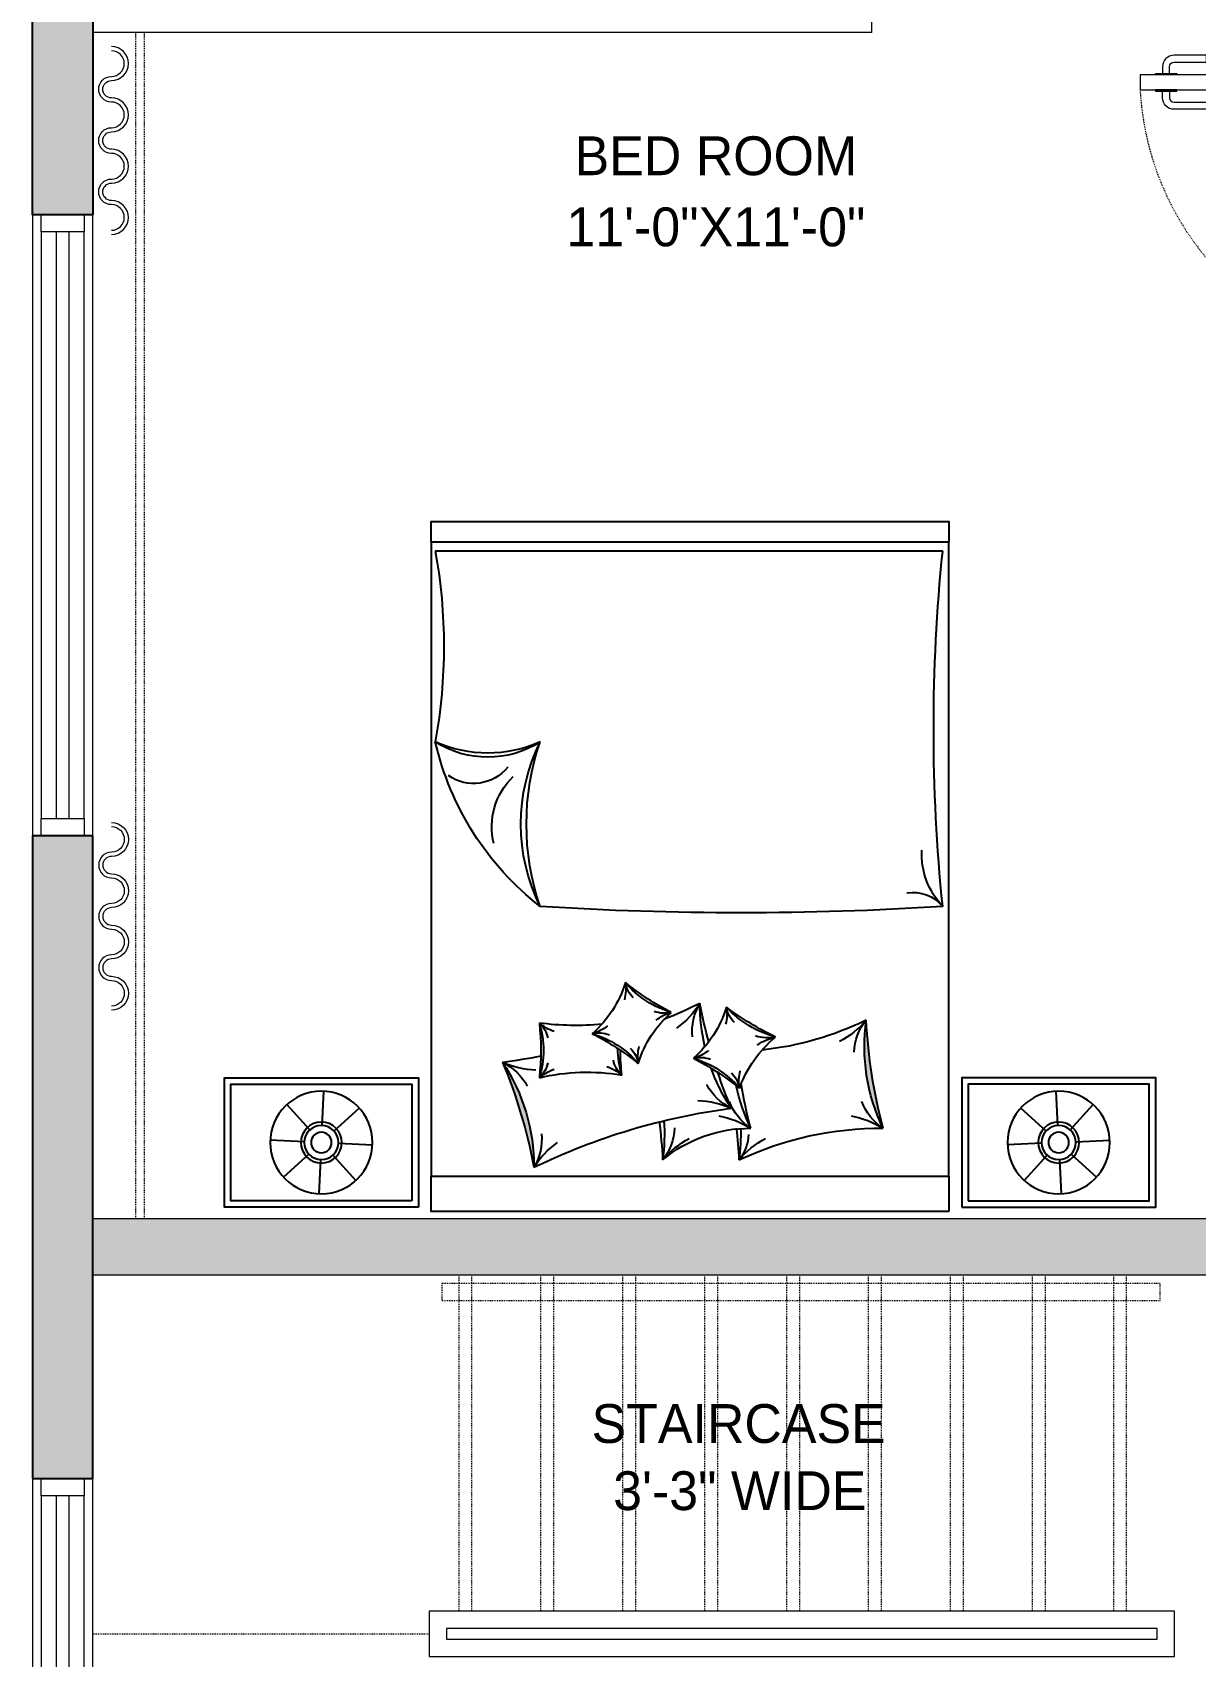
# Model space of a CAD drawing. Header units: inches. Extents: x 0 to 2865, y 0 to 4378.
# Drawn here: x 1144.3 to 1279.2, y 2644.8 to 2833 of the extents above; entities that cross this region are included whole.
import ezdxf

# ---------------------------------------------------------------- set-up
doc = ezdxf.new("R2010")
doc.units = ezdxf.units.IN
doc.linetypes.add('101-01$0$EOP', pattern=[0.25, 0.2, -0.05])
doc.linetypes.add('HIDDEN', pattern=[0.375, 0.25, -0.125])
for name, color, linetype, lineweight in [('A-WALL', 113, 'Continuous', 9), ('I-DOOR', 6, 'Continuous', 20), ('l-FIXTURE', 7, 'Continuous', 5)]:
    doc.layers.add(name, color=color, linetype=linetype, lineweight=lineweight)
for name, color, linetype in [('A-WALL-EXTR', 2, 'Continuous'), ('I- New Low Partition Wall', 4, '101-01$0$EOP'), ('I-FURN', 8, 'Continuous'), ('I-Furn Text', 7, 'Continuous'), ('I-GLAZ', 6, 'Continuous'), ('WALL', 4, 'Continuous')]:
    doc.layers.add(name, color=color, linetype=linetype)
doc.styles.add('1 by 8 new', font='GOTHIC.TTF', dxfattribs={"height": 4.5})

# ---------------------------------------------------------------- blocks, each defined once
blk = doc.blocks.new('BED')
at = {"layer": 'I-FURN', "transparency": 33554687}
h = blk.add_hatch(color=256, dxfattribs=at)
edge = h.paths.add_edge_path()
edge.add_ellipse((-40.13340545339418, -5.179312144535743), major_axis=(15.58408863954086, 15.58408863954083), ratio=0.9999999999998601, start_angle=281.63393075534776, end_angle=315.0978341324132, ccw=False)
edge.add_ellipse((-79.48608896645567, 6.57775249017277), major_axis=(-44.19450264213356, 44.19450264213366), ratio=0.9999999999997735, start_angle=202.5392429386608, end_angle=214.1925219491154)
h = blk.add_hatch(color=256, dxfattribs=at)
edge = h.paths.add_edge_path()
edge.add_ellipse((82.8400841603002, -25.50388626169206), major_axis=(-44.19450264210435, 44.19450264210443), ratio=0.9999999999993399, start_angle=30.31826891564059, end_angle=41.97154792606656)
edge.add_ellipse((42.2581928801668, -19.18151577026492), major_axis=(-15.5840886395407, 15.58408863954074), ratio=0.9999999999999475, start_angle=19.412956732346686, end_angle=52.87686010932521, ccw=False)
for p, q in [((-42.84299019888749, -6.031982867865736), (-43.02951411451068, -2.076378131354431)), ((-41.41715693743026, -6.545321606889047), (-38.75201433013717, -3.616394348417089)), ((41.4171569374339, -6.545321606881771), (38.75201433014081, -3.616394348409813)), ((42.84299019889113, -6.03198286785846), (43.02951411451431, -2.076378131347155)), ((-44.21419187031279, -6.67721393247848), (-47.14311912878475, -4.012071325185389)), ((44.21419187031643, -6.677213932471204), (47.14311912878838, -4.012071325178113)), ((-44.72753060933428, -8.10304719393389), (-48.68313534584922, -8.289571109555254)), ((-41.28526461184083, -9.342356539771572), (-38.35633735336887, -12.00749914706466)), ((-40.77192587282116, -7.916523278312525), (-36.81632113630803, -7.72999936269116)), ((40.7719258728248, -7.916523278308887), (36.81632113630985, -7.729999362687522)), ((41.28526461184447, -9.342356539764296), (38.35633735337251, -12.00749914705739)), ((44.72753060933974, -8.103047193926614), (48.68313534585286, -8.289571109547978)), ((-44.08229954472336, -9.474248865361005), (-46.74744215201645, -12.40317612383296)), ((-42.65646628326795, -9.987587604380678), (-42.46994236764658, -13.94319234089562)), ((42.6564662832734, -9.98758760437704), (42.4699423676484, -13.94319234088834)), ((44.08229954472699, -9.47424886535373), (46.74744215202008, -12.40317612382569)), ((29.30252457301015, -76.56771596757471), (-29.53781469260809, -76.56771607310475))]:
    blk.add_line(p, q, dxfattribs=at)
for points in [[(30.00000000000034, 9.094947017729282e-13), (-29.99999999999977, 1.364242052659392e-12), (-29.99999999999977, -4.126984126980915), (30.00000000000034, -4.12698412698137)], [(-31.49945648216067, -0.509785236112748), (-53.99999999999966, -0.509785236112748), (-53.99999999999966, -15.50978523611275), (-31.49945648216067, -15.50978523611275)], [(-32.24945648216067, -1.259785236112748), (-53.24999999999966, -1.259785236112748), (-53.24999999999966, -14.75978523611275), (-32.24945648216067, -14.75978523611275)], [(31.49945648216124, -0.5097852361132027), (54.00000000000045, -0.5097852361132027), (54.00000000000045, -15.5097852361132), (31.49945648216124, -15.5097852361132)], [(32.24945648216124, -1.259785236113203), (53.25000000000045, -1.259785236113203), (53.25000000000045, -14.7597852361132), (32.24945648216124, -14.7597852361132)], [(30.00000000000057, -77.58850157534334), (-29.99999999999943, -77.58850157533561), (-29.99999999999977, -4.126984126980915), (30.00000000000034, -4.12698412698137)], [(30.00000000000057, -77.58850157534334), (-29.99999999999943, -77.58850157533561), (-29.99999999999943, -79.99999999999818), (30.00000000000057, -79.99999999999864)]]:
    blk.add_lwpolyline(points, close=True, dxfattribs=at)
for centre, radius in [((-42.74972824107681, -8.009785236125026), 5.940000000497924), ((42.74972824108045, -8.00978523611775), 5.940000000497934), ((-42.74972824107681, -8.009785236125026), 2.37600000019917), ((42.74972824108045, -8.00978523611775), 2.376000000199173), ((-42.74972824107681, -8.009785236125026), 1.980000000165975), ((-42.74972824107681, -8.009785236125026), 1.188000000099585), ((42.74972824108045, -8.00978523611775), 1.980000000165978), ((42.74972824108045, -8.00978523611775), 1.188000000099587)]:
    blk.add_circle(centre, radius, dxfattribs=at)
for centre, radius, start, end in [((-79.48608896645567, 6.577752490158218), 62.50046501884082, 337.5392429675062, 349.1925219301149), ((-40.13340545339418, -5.179312144535743), 22.03922951125872, 326.6339307816924, 0.09783412808068302), ((14.29732386618025, 61.58127291774917), 74.16983031942473, 244.1051374163238, 262.6266274648001), ((-9.496600725120175, 0.2813959061982132), 10.16506761753974, 212.242321466755, 234.7327240634353), ((-23.50899874913705, -8.395362257053876), 6.317151978906221, 354.506931220937, 31.00115229156921), ((-65.5893967356966, -2.686405764818574), 62.50046501884082, 352.8723856237003, 356.9715479605134), ((-8.100783944158707, -9.945069122257792), 6.317151978906221, 2.285957195940157, 38.78017823902326), ((-25.00750545553421, -9.00877625624571), 22.03922951125872, 355.9241832641608, 7.876860115832518), ((6.923956555081986, 6.052799551770931), 15.7163777343684, 230.0100781594712, 270.4110818738097), ((4.608240109839699, 0.5484592739167056), 10.16506761753974, 220.02134745206, 242.5117500576237), ((-56.74194596098062, -2.686405764818574), 62.50046501884082, 353.5972692344646, 356.9715479605134), ((22.05120906756247, 28.66581657881807), 38.33040339653333, 244.7013599602726, 270.4919954027366), ((1.731579927553298, -9.153739509339175), 5.053721583124976, 2.285957195940157, 38.78017823902326), ((-16.16005468084734, -9.00877625624571), 22.03922951125872, 358.300895687622, 7.876860115832518), ((13.45569088454113, 0.5484592739167056), 10.16506761753974, 220.02134745206, 242.5117500576237), ((1.6097178230998, -1.068042130565118), 10.16506761753974, 279.7780667895824, 302.2684693717773), ((10.52427233854576, -14.93037051991178), 6.317151978906221, 123.5096386267922, 160.0038596369334), ((26.91456338705063, -19.18151577025037), 22.03922951125872, 154.4129567395365, 168.0486538025515), ((67.49645466716936, -25.50388626166296), 62.50046501884082, 165.3182689327398, 170.1576576033741), ((16.95334731620142, -1.068042130565118), 10.16506761753974, 279.7780667895824, 302.2684693717773), ((25.86790183164737, -14.93037051991178), 6.317151978906221, 123.5096386267922, 160.0038596369334), ((42.2581928801668, -19.18151577025037), 22.03922951125872, 154.4129567395365, 187.8768601158325), ((82.8400841603002, -25.50388626166296), 62.50046501884082, 165.3182689327398, 176.9715479605135), ((0.5650791867523139, -2.724646134584873), 10.16506761753974, 271.9990408009585, 294.4894434119159), ((7.521290979130185, -17.66601648949199), 6.317151978906221, 115.7306126241778, 152.2248337046104), ((23.18534486324677, -24.09651355502046), 22.03922951125872, 146.6339307816924, 160.1771595901036), ((62.53802837629371, -35.8535781896926), 62.50046501884082, 157.5392429675062, 161.60550070761), ((-24.46935156927759, -11.60980921006421), 6.317151978906221, 295.7306126241778, 332.2248337046104), ((-13.83739369628859, 10.04619940877501), 31.25023250942041, 297.0966054268173, 308.7498844551293), ((-2.67592405284779, -7.191467559902776), 11.01961475562936, 286.1912932477329, 319.6551966384683), ((2.607022389900862, -13.80727786792613), 3.15857598945311, 314.0642937237366, 350.5585147739947), ((10.75337835005519, -15.05035558970758), 5.082533808769868, 171.7996839924949, 194.290086579433), ((18.72723211524169, -9.53606954406041), 13.85831012812964, 200.2180295282298, 230.5721066988012), ((-17.51313977583743, -26.55117956529921), 10.16506761753974, 91.99904080095843, 114.489443411916), ((-48.55739803216386, -18.68842713378262), 31.25023250942041, 354.1733605243788, 5.826639475621183), ((-28.02168360278267, -18.68842713378262), 11.01961475562936, 343.2680482935895, 16.73195170641054), ((-14.12590964828235, -11.68730220280713), 5.082533808769868, 228.876439015135, 251.3668416504409), ((-19.59701536144678, -17.84971730787083), 3.15857598945311, 11.14104877428638, 47.63526982051552), ((-11.93790888917249, 7.712010399839983), 23.87731924453131, 256.6069347148807, 279.7033356534133), ((-11.25617056284648, -11.99507458926973), 5.082533808769868, 288.6331583495591, 311.1235609848649), ((-5.785064850249569, -18.15748969433389), 3.15857598945311, 132.3647301794845, 168.8589512257136), ((2.639603391071773, -18.99619952022385), 11.01961475562936, 163.2680482935895, 179.5280806176435), ((23.17531782048206, -18.99619952022385), 31.25023250942041, 174.1733605243788, 179.459318573744), ((-31.24538445631265, -90.85709861731357), 74.16983031942473, 79.17424012284803, 82.62662746480014), ((-25.56402538665827, 7.195786140962355), 31.25023250942041, 297.0966054268173, 308.7498844551293), ((-14.40255574317382, -10.04188082773044), 11.01961475562936, 286.1912932477329, 319.6551966384683), ((-9.119609300425168, -16.65769113575379), 3.15857598945311, 314.0642937237366, 350.5585147739947), ((-0.973253340285396, -17.90076885755025), 5.082533808769868, 171.7996839924949, 194.290086579433), ((6.488032239475046, -13.28487082182164), 13.08380323838914, 197.300731885757, 228.5457579871332), ((1.198997291809405, -14.71898067656639), 3.15857598945311, 255.2879751359212, 291.7821961739907), ((-8.26491931026942, -27.58011102569344), 13.08380323838914, 17.30073188575705, 48.54575798713328), ((-1.000102190504208, -22.66078897938769), 5.082533808769868, 51.55640329502378, 74.04680590809828), ((4.52646272949687, -54.73260538696104), 36.20873892111788, 63.951439646957, 83.93041457906844), ((25.35147136879129, -18.24522290423101), 6.317151978906221, 182.2859571959402, 218.7801782390233), ((-19.59701536144678, -19.52713695965804), 3.15857598945311, 312.3647301794845, 348.8589512257136), ((-10.52763439851662, -17.56939394439405), 3.15857598945311, 255.2879751359212, 291.7821961739907), ((-19.99155100059545, -30.43052429355066), 13.08380323838914, 17.30073188575705, 48.54575798713328), ((-12.72673388084479, -25.51120224721581), 5.082533808769868, 51.55640329502378, 74.04680590809828), ((6.560938158989643, -20.88046344250233), 6.317151978906221, 174.506931220937, 211.0011522915692), ((23.18534486324677, -24.09651355502046), 22.03922951125872, 166.9490291641304, 180.0978341280807), ((62.53802837629371, -35.8535781896926), 62.50046501884082, 165.004368342141, 169.1925219301149), ((24.81943922664539, -51.28534808976019), 34.43255801509228, 115.6293303264636, 126.7306041362188), ((13.11009963482536, -31.93566536198978), 12.12087208699685, 105.2314041699549, 137.1285303148105), ((8.973664171761243, -24.56348686417823), 4.426517426633798, 77.57967366765597, 108.3696246791492), ((11.53166473865019, -13.48407683221649), 6.944724643454832, 237.3976725374356, 256.6295816687488), ((12.64244731585529, -28.73875130058059), 10.16506761753974, 40.02134745206006, 62.51175005762365), ((-14.12590964828235, -25.6895520647513), 5.082533808769868, 108.6331583495591, 131.1235609848649), ((-13.35282304168459, -51.73958583202239), 30.16081448590489, 84.01519655289943, 97.84314601574884), ((-0.7767848799700232, -18.20419286862216), 5.082533808769868, 231.5564032950238, 254.0468059080983), ((-31.24538445631265, -90.85709861731357), 74.16983031942473, 64.1051374163238, 67.63867184205104), ((-7.451459863964942, -29.55722160606001), 10.16506761753974, 32.24232146675506, 54.7327240634353), ((-0.8036337302033871, -22.9642129904596), 5.082533808769868, 351.7996839924949, 14.29008657943298), ((7.342722229659898, -24.20729071178994), 3.15857598945311, 134.0642937237366, 170.5585147739947), ((12.06050662553798, -50.9111812563051), 31.25023250942041, 117.0966054268173, 128.7498844551294), ((0.8990369820388651, -33.67351428762686), 11.01961475562936, 106.1912932477329, 139.6551966384683), ((-2.975884362574675, -26.14600117096325), 3.15857598945311, 75.28797513592127, 111.7821961739907), ((-12.53026542052942, -25.81462625830227), 5.082533808769868, 351.7996839924949, 14.29008657943298), ((-4.383909460709788, -27.0577039796035), 3.15857598945311, 134.0642937237366, 170.5585147739947), ((3.474101079846605, -62.06178744445697), 33.87342975265533, 127.9869748437238, 167.0501721512429), ((1.936634840734996, -44.91762432006271), 21.54482815320035, 153.6783093618448, 206.3216906381552), ((10.47614018191257, -44.91762432006271), 29.44343855979626, 161.0671664828343, 198.9328335171657), ((5.964064367859237, -411.182269407645), 376.5418162922257, 86.44646922421903, 93.55353079057583), ((25.82939820222964, -32.51127248686225), 4.49478135502051, 261.0708330919693, 320.5971467921632), ((35.81597754842403, -41.5063476278292), 8.952560559357284, 136.6815567684954, 182.5313597915342), ((230.7615168969025, -55.96606818865121), 202.509637991314, 174.1611023577892, 185.8388976422108), ((-14.95230106059148, -44.62510768422226), 8.02980569546747, 165.8230938933009, 226.379597077757), ((-25.09939255187021, -54.74580688857441), 5.117521007405927, 39.21859843020932, 124.8103884606712), ((-23.45610536289996, -63.83484160625721), 11.16565865548822, 56.99721129923215, 123.0027887007679), ((-23.45610536289985, -67.74124003273664), 14.59763732330932, 65.37844301681548, 114.6215569831845), ((-90.91803097730622, -65.51927218630453), 62.36665025055149, 349.7960217976261, 10.2039782023739)]:
    blk.add_arc(centre, radius, start, end, dxfattribs=at)
blk = doc.blocks.new('EFGTH')
at = {"layer": 'A-WALL-EXTR', "color": 8, "linetype": 'HIDDEN', "lineweight": 5, "ltscale": 0.1, "transparency": 33554636}
for points in [[(-31.18570679055847, 2.245387192659109), (-31.18570679055847, 3.024212717304181, -0.414213562373095), (-30.66648977411751, 3.543429733716039), (-26.92311855114895, 3.543429733716039), (-26.92311855114895, 4.359342188097798), (-30.66648977411751, 4.359342188083247, 0.4142135623730951), (-32.00161924492204, 3.024212717304181), (-32.00161924492204, 2.245387192659109)], [(-31.18570679055847, 0.198691754736501), (-31.18570679055847, -0.5801337699085707, 0.414213562373095), (-30.66648977411751, -1.099350786320429), (-26.92311855114895, -1.099350786320429), (-26.92311855114895, -1.915263240702188), (-30.66648977411751, -1.915263240687636, -0.4142135623730951), (-32.00161924492204, -0.5801337699085707), (-32.00161924492204, 0.198691754736501)]]:
    blk.add_lwpolyline(points, format="xyb", dxfattribs=at)
for points in [[(-1.39181286548046, 2.097039473683253), (-34.60818713451954, 2.097039473697805), (-34.60818713451954, 0.3470394736978051), (-1.39181286548046, 0.3470394736868911)], [(-30.34926945752522, 2.097039473697805), (-32.83805657792982, 2.097039473697805), (-32.83805657792982, 2.245387192659109), (-30.34926945752522, 2.245387192659109)], [(-30.34926945752522, 0.3470394736978051), (-32.83805657792982, 0.3470394736978051), (-32.83805657792982, 0.1986917547219491), (-30.34926945752522, 0.1986917547219491)]]:
    blk.add_lwpolyline(points, close=True, dxfattribs=at)
blk.add_arc((-1.307733899368031, 2.063489447818029), 33.30047013588507, 93.15725827370129, 179.9422748327059, dxfattribs=at)
at = {"layer": 'I-DOOR', "color": 6, "lineweight": 5, "transparency": 33554636}
for points in [[(-1.39181286548046, 2.097039473683253), (-1.391812865462271, 35.31341374272597), (-3.141812865462271, 35.31341374272597), (-3.141812865476822, 2.097039473683253)], [(-3.141812865462271, 31.05449606573529), (-3.141812865462271, 33.54328318613989), (-3.290160584438127, 33.54328318613989), (-3.290160584438127, 31.05449606573529)], [(-1.391812865462271, 31.05449606573529), (-1.391812865462271, 33.54328318613989), (-1.243465146500967, 33.54328318613989), (-1.243465146500967, 31.05449606573529)], [(-34.60818713451954, 0.3470394736868911), (-34.14217836258103, 0.3470394736978051), (-34.14217836258103, -1.007492690034269), (-34.60818713451954, -1.007492690034269), (-34.60818713451954, -2.5), (-36, -2.5), (-36, 2.5), (-34.60818713451954, 2.5)], [(-1.39181286548046, 0.3470394736868911), (-1.857821637418965, 0.3470394736978051), (-1.857821637418965, -1.007492690034269), (-1.39181286548046, -1.007492690034269), (-1.39181286548046, -2.5), (0, -2.5), (0, 2.5), (-1.39181286548046, 2.5)]]:
    blk.add_lwpolyline(points, close=True, dxfattribs=at)
for points in [[(-3.290160584423575, 31.89093339876854), (-4.068986109068646, 31.89093339876854, 0.414213562373095), (-4.588203125480504, 31.37171638232394), (-4.588203125480504, 27.62834515935538), (-5.404115579862264, 27.62834515935538), (-5.404115579847712, 31.37171638232394, -0.4142135623730951), (-4.068986109068646, 32.70684585312847), (-3.290160584423575, 32.70684585312847)], [(-1.243465146500967, 31.89093339876854), (-0.4646396218558948, 31.89093339876854, -0.414213562373095), (0.05457739455596311, 31.37171638232394), (0.05457739455596311, 27.62834515935538), (0.8704898489377229, 27.62834515935538), (0.8704898489231709, 31.37171638232394, 0.4142135623730951), (-0.4646396218558948, 32.70684585312847), (-1.243465146500967, 32.70684585312847)]]:
    blk.add_lwpolyline(points, format="xyb", dxfattribs=at)

msp = doc.modelspace()

# ---------------------------------------------------------------- hatches: boundary and pattern name
at = {"layer": 'A-WALL', "lineweight": 5, "transparency": 33554636}
h = msp.add_hatch(color=8, dxfattribs=at)
h.dxf.hatch_style = 1
h.paths.add_polyline_path([(1144.298841559455, 2886.907926882646), (1151.298841559492, 2886.907926882646), (1151.298841559499, 2811.900677325356), (1144.298841559463, 2811.900677325356)])
h = msp.add_hatch(color=8, dxfattribs=at)
h.dxf.hatch_style = 1
h.paths.add_polyline_path([(1144.298841559459, 2665.400677325397), (1151.298841559495, 2665.400677325397), (1151.298841559499, 2739.900677325356), (1144.298841559463, 2739.900677325356)])
h = msp.add_hatch(color=8, dxfattribs=at)
h.dxf.hatch_style = 1
h.paths.add_polyline_path([(1359.798841559492, 2695.525677325396), (1151.298841559492, 2695.525677325395), (1151.298841559492, 2689.025677325395), (1359.798841559492, 2689.025677325396)])

# ---------------------------------------------------------------- linework, layer by layer
at = {"layer": 'A-WALL', "color": 8, "lineweight": 5, "transparency": 33554636}
msp.add_lwpolyline([(1359.798841559492, 2695.525677325396), (1151.298841559492, 2695.525677325395), (1151.298841559492, 2689.025677325395), (1359.798841559492, 2689.025677325396)], close=True, dxfattribs=at)
at = {"layer": 'A-WALL-EXTR', "color": 8, "linetype": 'HIDDEN', "lineweight": 5, "ltscale": 0.1, "transparency": 33554636}
for p, q in [((1156.298841559492, 2695.525677325395), (1156.298841559485, 2833.025677325053)), ((1157.298841559492, 2695.525677325395), (1157.298841559485, 2833.025677325053))]:
    msp.add_line(p, q, dxfattribs=at)
at = {"layer": 'I- New Low Partition Wall', "color": 8, "linetype": 'ByBlock', "lineweight": 5, "transparency": 33554636}
msp.add_lwpolyline([(1190.298841559499, 2644.775677325396), (1276.723630497225, 2644.775677325396), (1276.723630497225, 2650.025677325398), (1190.298841559499, 2650.025677325398), (1190.298841559499, 2644.775677325396), (1190.298841559499, 2644.775677325396)], dxfattribs=at)
msp.add_lwpolyline([(1192.298841559499, 2646.775677325396), (1274.723630497225, 2646.775677325396), (1274.723630497225, 2648.025677325398), (1192.298841559499, 2648.025677325398)], close=True, dxfattribs=at)
at = {"layer": 'I-DOOR', "color": 8, "linetype": 'HIDDEN', "lineweight": 5, "ltscale": 0.25, "transparency": 33554636}
for p, q in [((1193.723630497239, 2689.025677325398), (1193.723630497239, 2650.025677325398)), ((1195.223630497239, 2689.025677325398), (1195.223630497239, 2650.025677325398)), ((1203.223630497239, 2689.025677325398), (1203.223630497239, 2650.025677325398)), ((1204.723630497239, 2689.025677325398), (1204.723630497239, 2650.025677325398)), ((1212.723630497239, 2689.025677325398), (1212.723630497239, 2650.025677325398)), ((1214.223630497239, 2689.025677325398), (1214.223630497239, 2650.025677325398)), ((1222.223630497239, 2689.025677325398), (1222.223630497239, 2650.025677325398)), ((1223.723630497239, 2689.025677325398), (1223.723630497239, 2650.025677325398)), ((1231.723630497239, 2689.025677325398), (1231.723630497239, 2650.025677325398)), ((1233.223630497239, 2689.025677325398), (1233.223630497239, 2650.025677325398)), ((1241.223630497239, 2689.025677325398), (1241.223630497239, 2650.025677325398)), ((1242.723630497239, 2689.025677325398), (1242.723630497239, 2650.025677325398)), ((1250.723630497239, 2689.025677325398), (1250.723630497239, 2650.025677325398)), ((1252.223630497239, 2689.025677325398), (1252.223630497239, 2650.025677325398)), ((1260.223630497239, 2689.025677325398), (1260.223630497239, 2650.025677325398)), ((1261.723630497239, 2689.025677325398), (1261.723630497239, 2650.025677325398)), ((1269.636969410421, 2689.025677325398), (1269.636969410421, 2650.025677325398)), ((1271.136969410421, 2689.025677325398), (1271.136969410421, 2650.025677325398)), ((1151.298841559499, 2647.400677325397), (1190.298841559499, 2647.400677325397))]:
    msp.add_line(p, q, dxfattribs=at)
msp.add_lwpolyline([(1275.070825729126, 2686.02567732541), (1275.070825729126, 2688.025677325395), (1191.780749696361, 2688.025677325398), (1191.780749696361, 2686.025677325413), (1191.780749696361, 2686.025677325413), (1275.070825729126, 2686.02567732541), (1275.070825729126, 2688.025677325395)], dxfattribs=at)
at = {"layer": 'I-FURN', "color": 8, "lineweight": 5, "transparency": 33554636}
for points in [[(1153.462953265716, 2809.615821475092, 1), (1153.462953265716, 2813.546706778464, -1), (1153.462953265716, 2815.561688904317, 1), (1153.462953265716, 2819.492574207701, -1), (1153.462953265716, 2821.507556333554, 1), (1153.462953265716, 2825.438441636937, -1), (1153.462953265716, 2827.453423762786, 1), (1153.462953265716, 2831.384309066174, 1)], [(1153.462953265716, 2810.094797269475, 1), (1153.462953265716, 2813.067730984081, -0.9999999999999998), (1153.462953265716, 2816.040664698701, 0.9999999999999998), (1153.462953265716, 2819.013598413317, -0.9999999999999998), (1153.462953265716, 2821.986532127934, 0.9999999999999998), (1153.462953265716, 2824.959465842554, -0.9999999999999998), (1153.462953265716, 2827.93239955717, 0.9999999999999998), (1153.462953265716, 2830.90533327179)], [(1153.462953265716, 2740.978370404138, -1), (1153.462953265716, 2738.005436689532, 0.9999999999999998), (1153.462953265716, 2735.032502974912, -0.9999999999999998), (1153.462953265716, 2732.059569260296, 0.9999999999999998), (1153.462953265716, 2729.08663554568, -0.9999999999999998), (1153.462953265716, 2726.11370183106, 0.9999999999999998), (1153.462953265716, 2723.140768116443, -0.9999999999999998), (1153.462953265716, 2720.167834401823)], [(1153.462953265716, 2741.457346198521, -1), (1153.462953265716, 2737.526460895149, 1), (1153.462953265716, 2735.511478769296, -1), (1153.462953265716, 2731.580593465912, 1), (1153.462953265716, 2729.56561134006, -1), (1153.462953265716, 2725.634726036676, 1), (1153.462953265716, 2723.619743910827, -1), (1153.462953265716, 2719.68885860744, -1)]]:
    msp.add_lwpolyline(points, format="xyb", dxfattribs=at)
at = {"layer": 'I-GLAZ', "color": 8, "lineweight": 5, "ltscale": 0.05, "transparency": 33554636}
for points in [[(1144.298841559455, 2739.900677325356), (1151.298841559492, 2739.900677325356), (1151.298841559492, 2811.900677325356), (1144.298841559455, 2811.900677325356)], [(1150.298841559477, 2809.900677325356), (1145.298841559477, 2809.900677325356), (1145.298841559477, 2811.900677325356), (1150.298841559477, 2811.900677325356)], [(1150.298841559477, 2809.900677325356), (1145.298841559477, 2809.900677325356), (1145.298841559477, 2741.900677325356), (1150.298841559477, 2741.900677325356)], [(1148.548841559477, 2741.900677325356), (1148.548841559477, 2809.900677325356), (1147.048841559477, 2809.900677325356), (1147.048841559477, 2741.900677325356)], [(1150.298841559477, 2739.900677325356), (1145.298841559477, 2739.900677325356), (1145.298841559477, 2741.900677325356), (1150.298841559477, 2741.900677325356)], [(1144.298841559463, 2629.400677325397), (1151.298841559499, 2629.400677325397), (1151.298841559499, 2665.400677325397), (1144.298841559463, 2665.400677325397)], [(1150.298841559485, 2663.400677325397), (1145.298841559485, 2663.400677325397), (1145.298841559485, 2665.400677325397), (1150.298841559485, 2665.400677325397)], [(1150.298841559485, 2663.400677325397), (1145.298841559485, 2663.400677325397), (1145.298841559485, 2631.400677325397), (1150.298841559485, 2631.400677325397)], [(1148.548841559485, 2631.400677325397), (1148.548841559485, 2663.400677325397), (1147.048841559485, 2663.400677325397), (1147.048841559485, 2631.400677325397)]]:
    msp.add_lwpolyline(points, close=True, dxfattribs=at)
at = {"layer": 'l-FIXTURE', "color": 8, "lineweight": 5, "transparency": 33554636}
msp.add_lwpolyline([(1151.29884155951, 2833.025677325053), (1151.29884155951, 2857.025677325129), (1241.582961836859, 2857.025677325405), (1241.582961836859, 2833.025677325328)], close=True, dxfattribs=at)
at = {"layer": 'WALL', "color": 8, "ltscale": 0.1, "transparency": 33554636}
for points in [[(1144.298841559455, 2886.907926882646), (1151.298841559492, 2886.907926882646), (1151.298841559499, 2811.900677325356), (1144.298841559463, 2811.900677325356)], [(1144.298841559459, 2665.400677325397), (1151.298841559495, 2665.400677325397), (1151.298841559499, 2739.900677325356), (1144.298841559463, 2739.900677325356)]]:
    msp.add_lwpolyline(points, close=True, dxfattribs=at)

# ---------------------------------------------------------------- block references
at = {"layer": 'I-DOOR', "color": 8, "lineweight": 5, "transparency": 33554636, "rotation": 90}
msp.add_blockref('EFGTH', (1308.048841559488, 2829.525677325235), dxfattribs=at)
at = {"layer": 'I-FURN', "color": 8, "lineweight": 5, "transparency": 33554636, "xscale": -1, "rotation": 180}
msp.add_blockref('BED', (1220.548841559761, 2696.346360225101), dxfattribs=at)

# ---------------------------------------------------------------- texts
at = {"layer": 'I-Furn Text', "color": 8, "lineweight": 5, "transparency": 33554636, "char_height": 4.5, "width": 50.47192046227057, "attachment_point": 2, "style": '1 by 8 new'}
for s, insert in [('BED ROOM', (1223.548649000451, 2820.983578932271)), ('11\'-0"X11\'-0"', (1223.548649000451, 2812.741785767266)), ('3\'-3" WIDE', (1226.318523699731, 2666.246987180336))]:
    msp.add_mtext(s, dxfattribs=dict(at, insert=insert))
at = {"layer": 'I-Furn Text', "color": 8, "lineweight": 5, "transparency": 33554636, "insert": (1226.184705583102, 2674.031886443224), "char_height": 4.5, "attachment_point": 2, "style": '1 by 8 new'}
msp.add_mtext_dynamic_manual_height_columns('STAIRCASE', width=299.2766596044602, gutter_width=2.055488252850362, heights=[0], dxfattribs=at)

doc.saveas('drawing.dxf')
